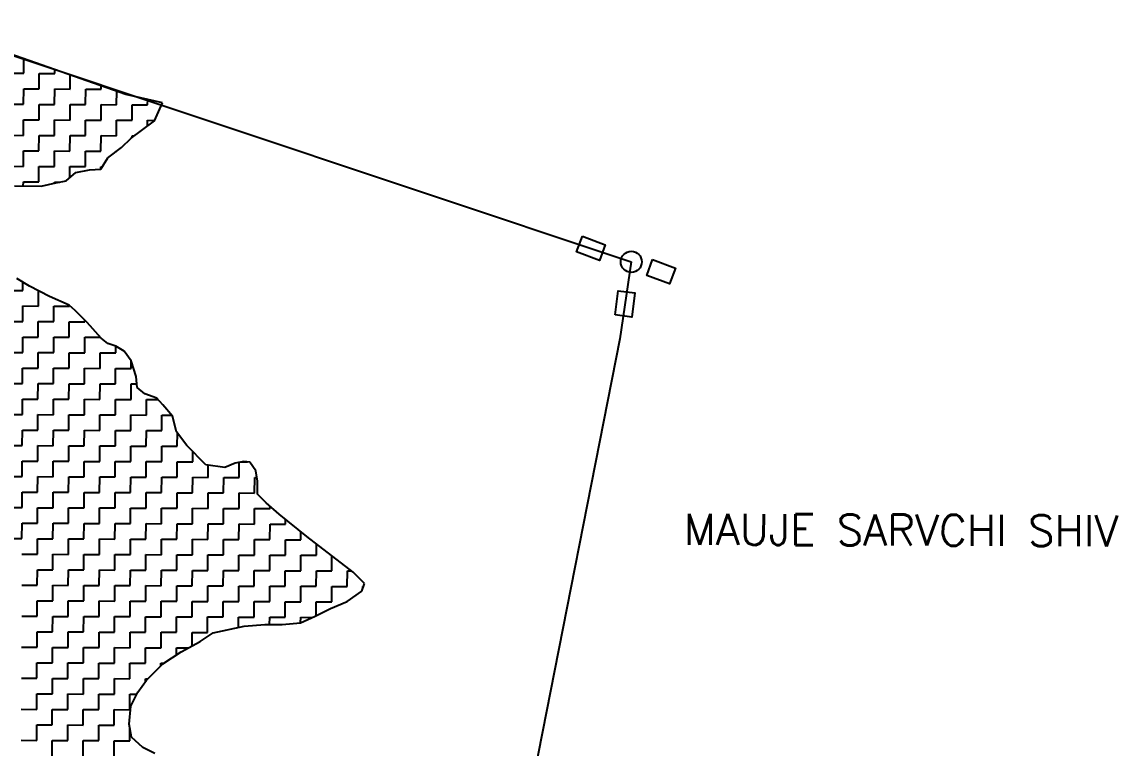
# Model space of a CAD drawing. Header units: metres. Extents: x 274536 to 279488, y 2074615 to 2078106.
# Drawn here: x 279127.9 to 279488.3, y 2076717.1 to 2076955.9 of the extents above; entities that cross this region are included whole.
import ezdxf

# ---------------------------------------------------------------- set-up
doc = ezdxf.new("R2010")
doc.units = ezdxf.units.M
for name, color, linetype in [('POLY_HATCH', 12, 'Continuous'), ('TEXT_MAPOUT', 7, 'Continuous'), ('V_BOUND_LINE', 7, 'Continuous')]:
    doc.layers.add(name, color=color, linetype=linetype)
doc.styles.get("Standard").update_dxf_attribs({"font": 'simplex.shx'})

msp = doc.modelspace()

# ---------------------------------------------------------------- linework, layer by layer
for points in [[(279312.39, 2076885.42), (279319.92, 2076882.61), (279317.98, 2076877.4), (279310.45, 2076880.21)], [(279335.49, 2076877.71), (279343.03, 2076874.92), (279341.09, 2076869.7), (279333.56, 2076872.5)], [(279323.13, 2076859.51), (279324.18, 2076867.48), (279329.69, 2076866.75), (279328.64, 2076858.78)]]:
    msp.add_lwpolyline(points, close=True)
msp.add_circle((279328.47, 2076876.98), 3.47)
at = {"layer": 'POLY_HATCH'}
for p, q in [((279162.14, 2076932.03), (279093.49, 2076955.86)), ((279174.18, 2076929.26), (279162.14, 2076932.03)), ((279171.6, 2076923.31), (279174.18, 2076929.26)), ((279167.32, 2076920.2), (279171.6, 2076923.31)), ((279163.91, 2076917.66), (279167.32, 2076920.2)), ((279160.77, 2076914.55), (279163.91, 2076917.66)), ((279156.21, 2076911.16), (279160.77, 2076914.55)), ((279153.92, 2076907.48), (279156.21, 2076911.16)), ((279142.55, 2076903.55), (279145.68, 2076906.38)), ((279145.68, 2076906.38), (279150.23, 2076907.21)), ((279150.23, 2076907.21), (279153.92, 2076907.48)), ((279125.5, 2076901.91), (279134.3, 2076901.88)), ((279134.3, 2076901.88), (279139.14, 2076903)), ((279139.14, 2076903), (279142.55, 2076903.55)), ((279130.48, 2076868.96), (279126.23, 2076871.53)), ((279137, 2076865.53), (279130.48, 2076868.96)), ((279143.53, 2076862.67), (279137, 2076865.53)), ((279145.51, 2076860.96), (279143.53, 2076862.67)), ((279149.47, 2076856.97), (279145.51, 2076860.96)), ((279153.99, 2076851.84), (279149.47, 2076856.97)), ((279156.26, 2076850.13), (279153.99, 2076851.84)), ((279158.81, 2076849.26), (279156.26, 2076850.13)), ((279161.65, 2076847.55), (279158.81, 2076849.26)), ((279163.91, 2076844.42), (279161.65, 2076847.55)), ((279165.59, 2076839.3), (279163.91, 2076844.42)), ((279165.86, 2076835.61), (279165.59, 2076839.3)), ((279168.41, 2076833.61), (279165.86, 2076835.61)), ((279172.38, 2076832.18), (279168.41, 2076833.61)), ((279174.36, 2076829.9), (279172.38, 2076832.18)), ((279177.47, 2076826.2), (279174.36, 2076829.9)), ((279178.87, 2076821.08), (279177.47, 2076826.2)), ((279182.26, 2076816.53), (279178.87, 2076821.08)), ((279188.49, 2076810.26), (279182.26, 2076816.53)), ((279198.15, 2076810.79), (279194.73, 2076809.38)), ((279200.99, 2076811.35), (279198.15, 2076810.79)), ((279202.98, 2076811.05), (279200.99, 2076811.35)), ((279204.96, 2076808.21), (279202.98, 2076811.05)), ((279194.73, 2076809.38), (279188.49, 2076810.26)), ((279205.51, 2076804.8), (279204.96, 2076808.21)), ((279205.49, 2076800.54), (279205.51, 2076804.8)), ((279208.37, 2076797.75), (279205.49, 2076800.54)), ((279212.62, 2076794.04), (279208.37, 2076797.75)), ((279221.68, 2076786.62), (279212.62, 2076794.04)), ((279236.97, 2076774.93), (279221.68, 2076786.62)), ((279240.65, 2076771.22), (279236.97, 2076774.93)), ((279239.79, 2076768.67), (279240.65, 2076771.22)), ((279234.95, 2076765.28), (279239.79, 2076768.67)), ((279229.54, 2076763.03), (279234.95, 2076765.28)), ((279219.58, 2076758.24), (279224.42, 2076760.5)), ((279224.42, 2076760.5), (279229.54, 2076763.03)), ((279190.88, 2076754.95), (279201.12, 2076757.18)), ((279201.12, 2076757.18), (279207.93, 2076757.72)), ((279207.93, 2076757.72), (279213.62, 2076757.7)), ((279213.62, 2076757.7), (279219.58, 2076758.24)), ((279186.61, 2076752.13), (279190.88, 2076754.95)), ((279180.35, 2076748.74), (279186.61, 2076752.13)), ((279174.37, 2076744.79), (279180.35, 2076748.74)), ((279168.95, 2076739.42), (279174.37, 2076744.79)), ((279166.09, 2076735.46), (279168.95, 2076739.42)), ((279163.8, 2076730.92), (279166.09, 2076735.46)), ((279163.21, 2076724.96), (279163.8, 2076730.92)), ((279164.05, 2076720.7), (279163.21, 2076724.96)), ((279167.73, 2076717.28), (279164.05, 2076720.7)), ((279171.7, 2076715.28), (279167.73, 2076717.28))]:
    msp.add_line(p, q, dxfattribs=at)
at = {"layer": 'POLY_HATCH', "linetype": 'Continuous'}
for p, q in [((279128.55, 2076938.96), (279128.57, 2076943.68)), ((279123.45, 2076938.98), (279128.55, 2076938.96)), ((279133.64, 2076933.84), (279133.65, 2076938.94)), ((279133.65, 2076938.94), (279138.76, 2076938.92)), ((279138.76, 2076938.92), (279138.76, 2076940.14)), ((279143.84, 2076933.8), (279143.85, 2076938.38)), ((279128.51, 2076928.76), (279128.53, 2076933.86)), ((279128.53, 2076933.86), (279133.64, 2076933.84)), ((279138.72, 2076928.72), (279138.74, 2076933.82)), ((279138.74, 2076933.82), (279143.84, 2076933.8)), ((279148.92, 2076928.68), (279148.94, 2076933.78)), ((279148.94, 2076933.78), (279154.04, 2076933.76)), ((279154.04, 2076933.76), (279154.04, 2076934.84)), ((279159.12, 2076928.64), (279159.14, 2076933.07)), ((279169.32, 2076928.6), (279169.33, 2076930.38)), ((279123.41, 2076928.78), (279128.51, 2076928.76)), ((279133.6, 2076923.64), (279133.62, 2076928.74)), ((279133.62, 2076928.74), (279138.72, 2076928.72)), ((279143.8, 2076923.6), (279143.82, 2076928.7)), ((279143.82, 2076928.7), (279148.92, 2076928.68)), ((279154, 2076923.56), (279154.02, 2076928.66)), ((279154.02, 2076928.66), (279159.12, 2076928.64)), ((279164.2, 2076923.52), (279164.22, 2076928.62)), ((279164.22, 2076928.62), (279169.32, 2076928.6)), ((279128.48, 2076918.56), (279128.5, 2076923.66)), ((279128.5, 2076923.66), (279133.6, 2076923.64)), ((279138.68, 2076918.52), (279138.7, 2076923.62)), ((279138.7, 2076923.62), (279143.8, 2076923.6)), ((279148.88, 2076918.48), (279148.9, 2076923.58)), ((279148.9, 2076923.58), (279154, 2076923.56)), ((279159.08, 2076918.44), (279159.1, 2076923.54)), ((279159.1, 2076923.54), (279164.2, 2076923.52)), ((279169.29, 2076921.63), (279169.3, 2076923.5)), ((279169.3, 2076923.5), (279171.68, 2076923.49)), ((279123.37, 2076918.58), (279128.48, 2076918.56)), ((279133.56, 2076913.44), (279133.58, 2076918.54)), ((279133.58, 2076918.54), (279138.68, 2076918.52)), ((279143.76, 2076913.4), (279143.78, 2076918.5)), ((279143.78, 2076918.5), (279148.88, 2076918.48)), ((279153.96, 2076913.36), (279153.98, 2076918.46)), ((279153.98, 2076918.46), (279159.08, 2076918.44)), ((279164.18, 2076918.42), (279164.93, 2076918.42)), ((279164.18, 2076917.86), (279164.18, 2076918.42)), ((279128.44, 2076908.36), (279128.46, 2076913.46)), ((279128.46, 2076913.46), (279133.56, 2076913.44)), ((279138.64, 2076908.32), (279138.66, 2076913.42)), ((279138.66, 2076913.42), (279143.76, 2076913.4)), ((279148.84, 2076908.28), (279148.86, 2076913.38)), ((279148.86, 2076913.38), (279153.96, 2076913.36)), ((279159.06, 2076913.34), (279159.14, 2076913.34)), ((279159.06, 2076913.28), (279159.06, 2076913.34)), ((279123.34, 2076908.38), (279128.44, 2076908.36)), ((279133.52, 2076903.24), (279133.54, 2076908.34)), ((279133.54, 2076908.34), (279138.64, 2076908.32)), ((279143.72, 2076904.61), (279143.74, 2076908.3)), ((279143.74, 2076908.3), (279148.84, 2076908.28)), ((279153.94, 2076908.26), (279154.41, 2076908.26)), ((279153.94, 2076907.5), (279153.94, 2076908.26)), ((279128.41, 2076901.9), (279128.42, 2076903.26)), ((279128.42, 2076903.26), (279133.52, 2076903.24)), ((279138.62, 2076903.22), (279140.47, 2076903.21)), ((279138.62, 2076902.87), (279138.62, 2076903.22)), ((279128.28, 2076867.55), (279128.29, 2076870.29)), ((279123.18, 2076867.57), (279128.28, 2076867.55)), ((279133.36, 2076862.43), (279133.38, 2076867.44)), ((279128.24, 2076857.35), (279128.26, 2076862.45)), ((279128.26, 2076862.45), (279133.36, 2076862.43)), ((279138.44, 2076857.31), (279138.46, 2076862.41)), ((279138.46, 2076862.41), (279143.56, 2076862.4)), ((279143.56, 2076862.4), (279143.56, 2076862.64)), ((279123.14, 2076857.37), (279128.24, 2076857.35)), ((279133.32, 2076852.23), (279133.34, 2076857.33)), ((279133.34, 2076857.33), (279138.44, 2076857.31)), ((279148.64, 2076857.28), (279148.64, 2076857.8)), ((279143.52, 2076852.19), (279143.54, 2076857.29)), ((279143.54, 2076857.29), (279148.64, 2076857.28)), ((279128.2, 2076847.15), (279128.22, 2076852.25)), ((279128.22, 2076852.25), (279133.32, 2076852.23)), ((279138.4, 2076847.11), (279138.42, 2076852.21)), ((279138.42, 2076852.21), (279143.52, 2076852.19)), ((279148.6, 2076847.07), (279148.62, 2076852.17)), ((279148.62, 2076852.17), (279153.71, 2076852.15)), ((279123.1, 2076847.17), (279128.2, 2076847.15)), ((279133.28, 2076842.03), (279133.3, 2076847.13)), ((279133.3, 2076847.13), (279138.4, 2076847.11)), ((279143.48, 2076841.99), (279143.5, 2076847.09)), ((279143.5, 2076847.09), (279148.6, 2076847.07)), ((279153.68, 2076841.95), (279153.7, 2076847.05)), ((279153.7, 2076847.05), (279158.8, 2076847.03)), ((279158.8, 2076847.03), (279158.81, 2076849.26)), ((279163.88, 2076841.91), (279163.89, 2076844.44)), ((279128.16, 2076836.95), (279128.18, 2076842.05)), ((279128.18, 2076842.05), (279133.28, 2076842.03)), ((279138.36, 2076836.91), (279138.38, 2076842.01)), ((279138.38, 2076842.01), (279143.48, 2076841.99)), ((279148.56, 2076836.87), (279148.58, 2076841.97)), ((279148.58, 2076841.97), (279153.68, 2076841.95)), ((279158.76, 2076836.83), (279158.78, 2076841.93)), ((279158.78, 2076841.93), (279163.88, 2076841.91)), ((279123.06, 2076836.97), (279128.16, 2076836.95)), ((279133.24, 2076831.83), (279133.26, 2076836.93)), ((279133.26, 2076836.93), (279138.36, 2076836.91)), ((279143.44, 2076831.79), (279143.46, 2076836.89)), ((279143.46, 2076836.89), (279148.56, 2076836.87)), ((279153.64, 2076831.75), (279153.66, 2076836.85)), ((279153.66, 2076836.85), (279158.76, 2076836.83)), ((279163.85, 2076831.71), (279163.86, 2076836.81)), ((279163.86, 2076836.81), (279165.77, 2076836.81)), ((279128.12, 2076826.75), (279128.14, 2076831.85)), ((279128.14, 2076831.85), (279133.24, 2076831.83)), ((279138.32, 2076826.71), (279138.34, 2076831.81)), ((279138.34, 2076831.81), (279143.44, 2076831.79)), ((279148.52, 2076826.67), (279148.54, 2076831.77)), ((279148.54, 2076831.77), (279153.64, 2076831.75)), ((279158.73, 2076826.63), (279158.74, 2076831.73)), ((279158.74, 2076831.73), (279163.85, 2076831.71)), ((279168.93, 2076826.59), (279168.95, 2076831.69)), ((279168.95, 2076831.69), (279172.82, 2076831.68)), ((279123.02, 2076826.77), (279128.12, 2076826.75)), ((279133.2, 2076821.63), (279133.22, 2076826.73)), ((279133.22, 2076826.73), (279138.32, 2076826.71)), ((279143.4, 2076821.59), (279143.42, 2076826.69)), ((279143.42, 2076826.69), (279148.52, 2076826.67)), ((279153.6, 2076821.55), (279153.62, 2076826.65)), ((279153.62, 2076826.65), (279158.73, 2076826.63)), ((279163.81, 2076821.51), (279163.83, 2076826.61)), ((279163.83, 2076826.61), (279168.93, 2076826.59)), ((279174.01, 2076821.47), (279174.03, 2076826.57)), ((279174.03, 2076826.57), (279177.17, 2076826.56)), ((279128.08, 2076816.55), (279128.1, 2076821.65)), ((279128.1, 2076821.65), (279133.2, 2076821.63)), ((279138.28, 2076816.51), (279138.3, 2076821.61)), ((279138.3, 2076821.61), (279143.4, 2076821.59)), ((279148.48, 2076816.47), (279148.5, 2076821.57)), ((279148.5, 2076821.57), (279153.6, 2076821.55)), ((279158.69, 2076816.43), (279158.71, 2076821.53)), ((279158.71, 2076821.53), (279163.81, 2076821.51)), ((279168.89, 2076816.39), (279168.91, 2076821.49)), ((279168.91, 2076821.49), (279174.01, 2076821.47)), ((279179.09, 2076816.35), (279179.1, 2076820.77)), ((279122.98, 2076816.57), (279128.08, 2076816.55)), ((279133.16, 2076811.43), (279133.18, 2076816.53)), ((279133.18, 2076816.53), (279138.28, 2076816.51)), ((279143.36, 2076811.39), (279143.38, 2076816.49)), ((279143.38, 2076816.49), (279148.48, 2076816.47)), ((279153.57, 2076811.35), (279153.59, 2076816.45)), ((279153.59, 2076816.45), (279158.69, 2076816.43)), ((279163.77, 2076811.31), (279163.79, 2076816.41)), ((279163.79, 2076816.41), (279168.89, 2076816.39)), ((279173.97, 2076811.27), (279173.99, 2076816.37)), ((279173.99, 2076816.37), (279179.09, 2076816.35)), ((279184.17, 2076811.23), (279184.18, 2076814.6)), ((279128.04, 2076806.35), (279128.06, 2076811.45)), ((279128.06, 2076811.45), (279133.16, 2076811.43)), ((279138.24, 2076806.31), (279138.26, 2076811.41)), ((279138.26, 2076811.41), (279143.36, 2076811.39)), ((279148.45, 2076806.27), (279148.46, 2076811.37)), ((279148.46, 2076811.37), (279153.57, 2076811.35)), ((279158.65, 2076806.23), (279158.67, 2076811.33)), ((279158.67, 2076811.33), (279163.77, 2076811.31)), ((279168.85, 2076806.19), (279168.87, 2076811.29)), ((279168.87, 2076811.29), (279173.97, 2076811.27)), ((279179.05, 2076806.15), (279179.07, 2076811.25)), ((279179.07, 2076811.25), (279184.17, 2076811.23)), ((279199.45, 2076806.07), (279199.47, 2076811.05)), ((279200.1, 2076811.17), (279202.23, 2076811.16)), ((279189.25, 2076806.11), (279189.27, 2076810.15)), ((279122.94, 2076806.37), (279128.04, 2076806.35)), ((279133.12, 2076801.23), (279133.14, 2076806.33)), ((279133.14, 2076806.33), (279138.24, 2076806.31)), ((279143.32, 2076801.19), (279143.34, 2076806.29)), ((279143.34, 2076806.29), (279148.45, 2076806.27)), ((279153.53, 2076801.15), (279153.55, 2076806.25)), ((279153.55, 2076806.25), (279158.65, 2076806.23)), ((279163.73, 2076801.11), (279163.75, 2076806.21)), ((279163.75, 2076806.21), (279168.85, 2076806.19)), ((279173.93, 2076801.07), (279173.95, 2076806.17)), ((279173.95, 2076806.17), (279179.05, 2076806.15)), ((279184.13, 2076801.03), (279184.15, 2076806.13)), ((279184.15, 2076806.13), (279189.25, 2076806.11)), ((279194.33, 2076800.99), (279194.35, 2076806.09)), ((279194.35, 2076806.09), (279199.45, 2076806.07)), ((279204.53, 2076800.95), (279204.55, 2076806.05)), ((279204.55, 2076806.05), (279205.31, 2076806.05)), ((279128, 2076796.15), (279128.02, 2076801.25)), ((279128.02, 2076801.25), (279133.12, 2076801.23)), ((279138.2, 2076796.11), (279138.22, 2076801.21)), ((279138.22, 2076801.21), (279143.32, 2076801.19)), ((279148.41, 2076796.07), (279148.43, 2076801.17)), ((279148.43, 2076801.17), (279153.53, 2076801.15)), ((279158.61, 2076796.03), (279158.63, 2076801.13)), ((279158.63, 2076801.13), (279163.73, 2076801.11)), ((279168.81, 2076795.99), (279168.83, 2076801.09)), ((279168.83, 2076801.09), (279173.93, 2076801.07)), ((279179.01, 2076795.95), (279179.03, 2076801.05)), ((279179.03, 2076801.05), (279184.13, 2076801.03)), ((279189.21, 2076795.91), (279189.23, 2076801.01)), ((279189.23, 2076801.01), (279194.33, 2076800.99)), ((279199.41, 2076795.87), (279199.43, 2076800.97)), ((279199.43, 2076800.97), (279204.53, 2076800.95)), ((279122.9, 2076796.17), (279128, 2076796.15)), ((279133.08, 2076791.03), (279133.1, 2076796.13)), ((279133.1, 2076796.13), (279138.2, 2076796.11)), ((279143.29, 2076790.99), (279143.31, 2076796.09)), ((279143.31, 2076796.09), (279148.41, 2076796.07)), ((279153.49, 2076790.95), (279153.51, 2076796.05)), ((279153.51, 2076796.05), (279158.61, 2076796.03)), ((279209.61, 2076795.83), (279209.62, 2076796.66)), ((279163.69, 2076790.91), (279163.71, 2076796.01)), ((279163.71, 2076796.01), (279168.81, 2076795.99)), ((279173.89, 2076790.87), (279173.91, 2076795.97)), ((279173.91, 2076795.97), (279179.01, 2076795.95)), ((279184.09, 2076790.83), (279184.11, 2076795.93)), ((279184.11, 2076795.93), (279189.21, 2076795.91)), ((279194.29, 2076790.79), (279194.31, 2076795.89)), ((279194.31, 2076795.89), (279199.41, 2076795.87)), ((279204.49, 2076790.75), (279204.51, 2076795.85)), ((279204.51, 2076795.85), (279209.61, 2076795.83)), ((279127.96, 2076785.95), (279127.98, 2076791.05)), ((279127.98, 2076791.05), (279133.08, 2076791.03)), ((279138.17, 2076785.91), (279138.19, 2076791.01)), ((279138.19, 2076791.01), (279143.29, 2076790.99)), ((279148.37, 2076785.87), (279148.39, 2076790.97)), ((279148.39, 2076790.97), (279153.49, 2076790.95)), ((279158.57, 2076785.83), (279158.59, 2076790.93)), ((279158.59, 2076790.93), (279163.69, 2076790.91)), ((279168.77, 2076785.79), (279168.79, 2076790.89)), ((279168.79, 2076790.89), (279173.89, 2076790.87)), ((279178.97, 2076785.75), (279178.99, 2076790.85)), ((279178.99, 2076790.85), (279184.09, 2076790.83)), ((279189.17, 2076785.71), (279189.19, 2076790.81)), ((279189.19, 2076790.81), (279194.29, 2076790.79)), ((279199.37, 2076785.67), (279199.39, 2076790.77)), ((279199.39, 2076790.77), (279204.49, 2076790.75)), ((279209.57, 2076785.63), (279209.59, 2076790.73)), ((279209.59, 2076790.73), (279214.69, 2076790.71)), ((279214.69, 2076790.71), (279214.7, 2076792.34)), ((279122.86, 2076785.97), (279127.96, 2076785.95)), ((279133.05, 2076780.83), (279133.06, 2076785.93)), ((279133.06, 2076785.93), (279138.17, 2076785.91)), ((279143.25, 2076780.79), (279143.27, 2076785.89)), ((279143.27, 2076785.89), (279148.37, 2076785.87)), ((279153.45, 2076780.75), (279153.47, 2076785.85)), ((279153.47, 2076785.85), (279158.57, 2076785.83)), ((279163.65, 2076780.71), (279163.67, 2076785.81)), ((279163.67, 2076785.81), (279168.77, 2076785.79)), ((279173.85, 2076780.67), (279173.87, 2076785.77)), ((279173.87, 2076785.77), (279178.97, 2076785.75)), ((279184.05, 2076780.63), (279184.07, 2076785.73)), ((279184.07, 2076785.73), (279189.17, 2076785.71)), ((279194.25, 2076780.59), (279194.27, 2076785.69)), ((279194.27, 2076785.69), (279199.37, 2076785.67)), ((279204.45, 2076780.55), (279204.47, 2076785.65)), ((279204.47, 2076785.65), (279209.57, 2076785.63)), ((279214.65, 2076780.51), (279214.67, 2076785.61)), ((279214.67, 2076785.61), (279219.77, 2076785.59)), ((279219.77, 2076785.59), (279219.78, 2076788.18)), ((279224.86, 2076780.47), (279224.87, 2076784.19)), ((279127.94, 2076780.85), (279133.05, 2076780.83)), ((279138.13, 2076775.71), (279138.15, 2076780.81)), ((279138.15, 2076780.81), (279143.25, 2076780.79)), ((279148.33, 2076775.67), (279148.35, 2076780.77)), ((279148.35, 2076780.77), (279153.45, 2076780.75)), ((279158.53, 2076775.63), (279158.55, 2076780.73)), ((279158.55, 2076780.73), (279163.65, 2076780.71)), ((279168.73, 2076775.59), (279168.75, 2076780.69)), ((279168.75, 2076780.69), (279173.85, 2076780.67)), ((279178.93, 2076775.55), (279178.95, 2076780.65)), ((279178.95, 2076780.65), (279184.05, 2076780.63)), ((279189.13, 2076775.51), (279189.15, 2076780.61)), ((279189.15, 2076780.61), (279194.25, 2076780.59)), ((279199.33, 2076775.47), (279199.35, 2076780.57)), ((279199.35, 2076780.57), (279204.45, 2076780.55)), ((279209.53, 2076775.43), (279209.55, 2076780.53)), ((279209.55, 2076780.53), (279214.65, 2076780.51)), ((279219.74, 2076775.39), (279219.75, 2076780.49)), ((279219.75, 2076780.49), (279224.86, 2076780.47)), ((279229.94, 2076775.35), (279229.96, 2076780.3)), ((279133.01, 2076770.62), (279133.03, 2076775.72)), ((279133.03, 2076775.72), (279138.13, 2076775.71)), ((279143.21, 2076770.59), (279143.23, 2076775.69)), ((279143.23, 2076775.69), (279148.33, 2076775.67)), ((279153.41, 2076770.55), (279153.43, 2076775.65)), ((279153.43, 2076775.65), (279158.53, 2076775.63)), ((279163.61, 2076770.51), (279163.63, 2076775.61)), ((279163.63, 2076775.61), (279168.73, 2076775.59)), ((279173.81, 2076770.47), (279173.83, 2076775.57)), ((279173.83, 2076775.57), (279178.93, 2076775.55)), ((279184.01, 2076770.43), (279184.03, 2076775.53)), ((279184.03, 2076775.53), (279189.13, 2076775.51)), ((279194.21, 2076770.39), (279194.23, 2076775.49)), ((279194.23, 2076775.49), (279199.33, 2076775.47)), ((279204.41, 2076770.35), (279204.43, 2076775.45)), ((279204.43, 2076775.45), (279209.53, 2076775.43)), ((279214.61, 2076770.31), (279214.63, 2076775.41)), ((279214.63, 2076775.41), (279219.74, 2076775.39)), ((279224.82, 2076770.27), (279224.84, 2076775.37)), ((279224.84, 2076775.37), (279229.94, 2076775.35)), ((279235.02, 2076770.23), (279235.04, 2076775.33)), ((279235.04, 2076775.33), (279236.45, 2076775.33)), ((279127.91, 2076770.64), (279133.01, 2076770.62)), ((279138.09, 2076765.5), (279138.11, 2076770.6)), ((279138.11, 2076770.6), (279143.21, 2076770.59)), ((279148.29, 2076765.46), (279148.31, 2076770.57)), ((279148.31, 2076770.57), (279153.41, 2076770.55)), ((279158.49, 2076765.43), (279158.51, 2076770.53)), ((279158.51, 2076770.53), (279163.61, 2076770.51)), ((279168.69, 2076765.39), (279168.71, 2076770.49)), ((279168.71, 2076770.49), (279173.81, 2076770.47)), ((279178.89, 2076765.35), (279178.91, 2076770.45)), ((279178.91, 2076770.45), (279184.01, 2076770.43)), ((279189.09, 2076765.31), (279189.11, 2076770.41)), ((279189.11, 2076770.41), (279194.21, 2076770.39)), ((279199.29, 2076765.27), (279199.31, 2076770.37)), ((279199.31, 2076770.37), (279204.41, 2076770.35)), ((279209.49, 2076765.23), (279209.51, 2076770.33)), ((279209.51, 2076770.33), (279214.61, 2076770.31)), ((279219.7, 2076765.19), (279219.72, 2076770.29)), ((279219.72, 2076770.29), (279224.82, 2076770.27)), ((279229.9, 2076765.15), (279229.92, 2076770.25)), ((279229.92, 2076770.25), (279235.02, 2076770.23)), ((279240.12, 2076770.21), (279240.31, 2076770.21)), ((279240.12, 2076769.63), (279240.12, 2076770.21)), ((279132.97, 2076760.42), (279132.99, 2076765.52)), ((279132.99, 2076765.52), (279138.09, 2076765.5)), ((279143.17, 2076760.38), (279143.19, 2076765.48)), ((279143.19, 2076765.48), (279148.29, 2076765.46)), ((279153.37, 2076760.34), (279153.39, 2076765.45)), ((279153.39, 2076765.45), (279158.49, 2076765.43)), ((279163.57, 2076760.31), (279163.59, 2076765.41)), ((279163.59, 2076765.41), (279168.69, 2076765.39)), ((279173.77, 2076760.27), (279173.79, 2076765.37)), ((279173.79, 2076765.37), (279178.89, 2076765.35)), ((279183.97, 2076760.23), (279183.99, 2076765.33)), ((279183.99, 2076765.33), (279189.09, 2076765.31)), ((279194.17, 2076760.19), (279194.19, 2076765.29)), ((279194.19, 2076765.29), (279199.29, 2076765.27)), ((279204.37, 2076760.15), (279204.39, 2076765.25)), ((279204.39, 2076765.25), (279209.49, 2076765.23)), ((279214.58, 2076760.11), (279214.6, 2076765.21)), ((279214.6, 2076765.21), (279219.7, 2076765.19)), ((279224.78, 2076760.67), (279224.8, 2076765.17)), ((279224.8, 2076765.17), (279229.9, 2076765.15)), ((279127.87, 2076760.44), (279132.97, 2076760.42)), ((279138.05, 2076755.3), (279138.07, 2076760.4)), ((279138.07, 2076760.4), (279143.17, 2076760.38)), ((279148.25, 2076755.26), (279148.27, 2076760.36)), ((279148.27, 2076760.36), (279153.37, 2076760.34)), ((279158.45, 2076755.22), (279158.47, 2076760.32)), ((279158.47, 2076760.32), (279163.57, 2076760.31)), ((279168.65, 2076755.19), (279168.67, 2076760.29)), ((279168.67, 2076760.29), (279173.77, 2076760.27)), ((279178.85, 2076755.15), (279178.87, 2076760.25)), ((279178.87, 2076760.25), (279183.97, 2076760.23)), ((279189.05, 2076755.11), (279189.07, 2076760.21)), ((279189.07, 2076760.21), (279194.17, 2076760.19)), ((279199.26, 2076756.78), (279199.27, 2076760.17)), ((279199.27, 2076760.17), (279204.37, 2076760.15)), ((279209.47, 2076757.72), (279209.48, 2076760.13)), ((279209.48, 2076760.13), (279214.58, 2076760.11)), ((279219.67, 2076758.28), (279219.68, 2076760.09)), ((279219.68, 2076760.09), (279223.51, 2076760.07)), ((279132.93, 2076750.22), (279132.95, 2076755.32)), ((279132.95, 2076755.32), (279138.05, 2076755.3)), ((279143.13, 2076750.18), (279143.15, 2076755.28)), ((279143.15, 2076755.28), (279148.25, 2076755.26)), ((279153.33, 2076750.14), (279153.35, 2076755.24)), ((279153.35, 2076755.24), (279158.45, 2076755.22)), ((279163.53, 2076750.1), (279163.55, 2076755.2)), ((279163.55, 2076755.2), (279168.65, 2076755.19)), ((279173.73, 2076750.06), (279173.75, 2076755.17)), ((279173.75, 2076755.17), (279178.85, 2076755.15)), ((279183.94, 2076750.68), (279183.95, 2076755.13)), ((279183.95, 2076755.13), (279189.05, 2076755.11)), ((279127.83, 2076750.24), (279132.93, 2076750.22)), ((279138.01, 2076745.1), (279138.03, 2076750.2)), ((279138.03, 2076750.2), (279143.13, 2076750.18)), ((279148.21, 2076745.06), (279148.23, 2076750.16)), ((279148.23, 2076750.16), (279153.33, 2076750.14)), ((279158.41, 2076745.02), (279158.43, 2076750.12)), ((279158.43, 2076750.12), (279163.53, 2076750.1)), ((279168.61, 2076744.98), (279168.63, 2076750.08)), ((279168.63, 2076750.08), (279173.73, 2076750.06)), ((279178.82, 2076747.74), (279178.83, 2076750.05)), ((279178.83, 2076750.05), (279182.73, 2076750.03)), ((279132.89, 2076740.02), (279132.91, 2076745.12)), ((279132.91, 2076745.12), (279138.01, 2076745.1)), ((279143.09, 2076739.98), (279143.11, 2076745.08)), ((279143.11, 2076745.08), (279148.21, 2076745.06)), ((279153.29, 2076739.94), (279153.31, 2076745.04)), ((279153.31, 2076745.04), (279158.41, 2076745.02)), ((279163.49, 2076739.9), (279163.51, 2076745)), ((279163.51, 2076745), (279168.61, 2076744.98)), ((279173.71, 2076744.96), (279174.62, 2076744.96)), ((279173.71, 2076744.14), (279173.71, 2076744.96)), ((279127.79, 2076740.04), (279132.89, 2076740.02)), ((279137.97, 2076734.9), (279137.99, 2076740)), ((279137.99, 2076740), (279143.09, 2076739.98)), ((279148.17, 2076734.86), (279148.19, 2076739.96)), ((279148.19, 2076739.96), (279153.29, 2076739.94)), ((279158.37, 2076734.82), (279158.39, 2076739.92)), ((279158.39, 2076739.92), (279163.49, 2076739.9)), ((279168.59, 2076739.88), (279169.41, 2076739.88)), ((279168.59, 2076738.92), (279168.59, 2076739.88)), ((279132.85, 2076729.82), (279132.87, 2076734.92)), ((279132.87, 2076734.92), (279137.97, 2076734.9)), ((279143.05, 2076729.78), (279143.07, 2076734.88)), ((279143.07, 2076734.88), (279148.17, 2076734.86)), ((279153.25, 2076729.74), (279153.27, 2076734.84)), ((279153.27, 2076734.84), (279158.37, 2076734.82)), ((279163.45, 2076729.7), (279163.47, 2076734.8)), ((279163.47, 2076734.8), (279165.76, 2076734.79)), ((279127.75, 2076729.84), (279132.85, 2076729.82)), ((279137.93, 2076724.7), (279137.95, 2076729.8)), ((279137.95, 2076729.8), (279143.05, 2076729.78)), ((279148.13, 2076724.66), (279148.15, 2076729.76)), ((279148.15, 2076729.76), (279153.25, 2076729.74)), ((279158.33, 2076724.62), (279158.35, 2076729.72)), ((279158.35, 2076729.72), (279163.45, 2076729.7)), ((279132.81, 2076719.62), (279132.83, 2076724.72)), ((279132.83, 2076724.72), (279137.93, 2076724.7)), ((279143.01, 2076719.58), (279143.03, 2076724.68)), ((279143.03, 2076724.68), (279148.13, 2076724.66)), ((279153.21, 2076719.54), (279153.23, 2076724.64)), ((279153.23, 2076724.64), (279158.33, 2076724.62)), ((279163.41, 2076719.5), (279163.43, 2076723.85)), ((279127.71, 2076719.64), (279132.81, 2076719.62)), ((279137.89, 2076714.5), (279137.91, 2076719.6)), ((279137.91, 2076719.6), (279143.01, 2076719.58)), ((279148.09, 2076714.46), (279148.11, 2076719.56)), ((279148.11, 2076719.56), (279153.21, 2076719.54)), ((279158.29, 2076714.42), (279158.31, 2076719.52)), ((279158.31, 2076719.52), (279163.41, 2076719.5))]:
    msp.add_line(p, q, dxfattribs=at)
at = {"layer": 'V_BOUND_LINE'}
for p, q in [((279110.15, 2076949.76), (279328.47, 2076876.98)), ((279328.47, 2076876.98), (279324.71, 2076851.68)), ((279324.71, 2076851.68), (279288, 2076665.49))]:
    msp.add_line(p, q, dxfattribs=at)

# ---------------------------------------------------------------- texts
at = {"layer": 'TEXT_MAPOUT'}
msp.add_text('MAUJE SARVCHI SHIV', height=10.2012, rotation=359.7791, dxfattribs=at).set_placement((279345.78, 2076783.95))

doc.saveas('drawing.dxf')
